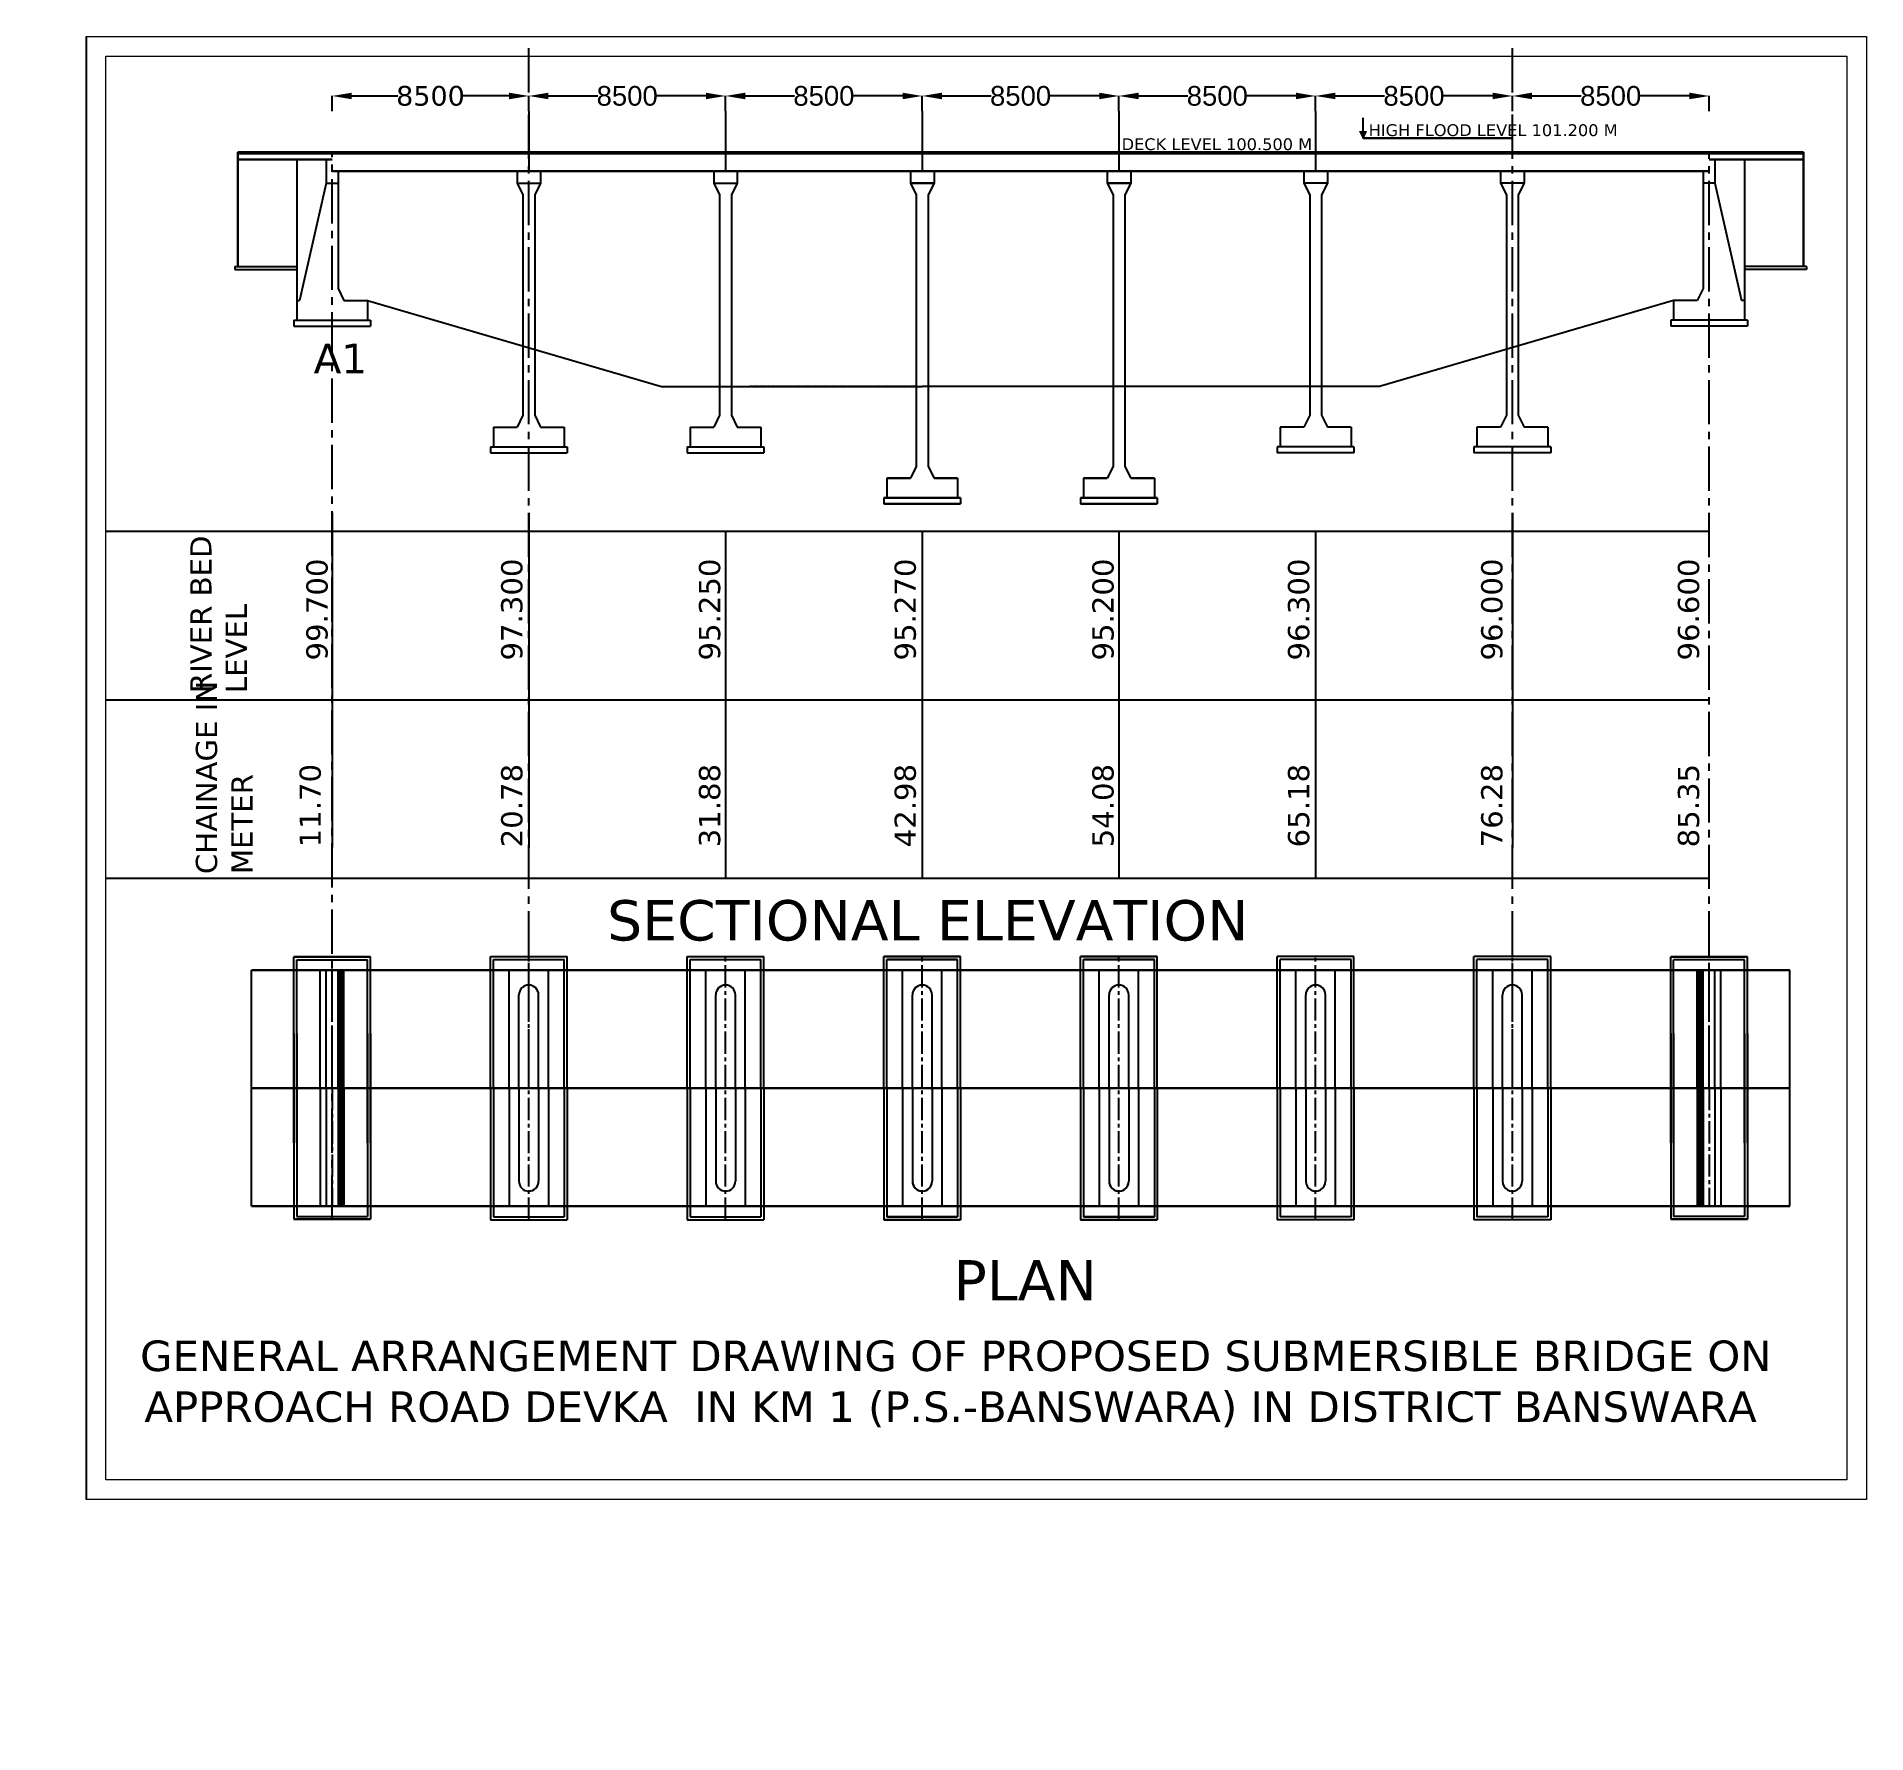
# Model space of a CAD drawing. Header units: metres. Extents: x 3053 to 96077, y 1019 to 87287.
import ezdxf

# ---------------------------------------------------------------- set-up
doc = ezdxf.new("R2010")
doc.units = ezdxf.units.M
doc.header["$MEASUREMENT"] = 0
doc.header["$PDMODE"] = 34
doc.linetypes.add('ACAD_ISO02W100', pattern=[15, 12, -3])
doc.linetypes.add('CENTER2', pattern=[1.125, 0.75, -0.125, 0.125, -0.125])
for name, color, linetype in [('centreline', 6, 'CENTER2'), ('grill', 32, 'Continuous'), ('PILLER', 10, 'Continuous'), ('PLAN', 10, 'Continuous')]:
    doc.layers.add(name, color=color, linetype=linetype)
for name, color, linetype, lineweight in [('EXISTING B WALL', 5, 'Continuous', 30), ('S PROJ', 172, 'Continuous', 0), ('S TEXT', 7, 'Continuous', 20)]:
    doc.layers.add(name, color=color, linetype=linetype, lineweight=lineweight)
doc.styles.add('arial', font='arial.ttf')
doc.styles.get("Standard").update_dxf_attribs({"font": 'verdana.ttf'})
doc.dimstyles.new('ISO-25', dxfattribs={"dimtxt": 1000, "dimasz": 1000, "dimexe": 1.25, "dimexo": 0.625, "dimtad": 0, "dimtxsty": 'Standard', "dimcen": 75, "dimadec": 0, "dimazin": 0, "dimtfac": 1, "dimtmove": 0, "dimatfit": 2, "dimfxl": 0, "dimarcsym": 0})
doc.dimstyles.get("Standard").update_dxf_attribs({"dimtxt": 750, "dimasz": 0.2, "dimexe": 0.4, "dimexo": 0.4, "dimgap": 100, "dimtad": 0, "dimdec": 0, "dimzin": 0, "dimdsep": 46, "dimtxsty": 'arial', "dimblk": 'ARCHTICK', "dimcen": 0.05, "dimclrd": 6, "dimclre": 3, "dimaunit": 1, "dimadec": 1, "dimazin": 0, "dimtfac": 1, "dimtdec": 0, "dimtofl": 0, "dimtmove": 0, "dimatfit": 3, "dimfxl": 0, "dimtolj": 1, "dimtzin": 0, "dimarcsym": 0})

# ---------------------------------------------------------------- blocks, each defined once
blk = doc.blocks.new('*D9')
at = {"color": 0, "lineweight": -2}
for p, q in [((48077, 83494), (48077, 84270)), ((49077, 84268), (51584, 84268)), ((57077, 84268), (54569, 84268)), ((58077, 83494), (58077, 84270))]:
    blk.add_line(p, q, dxfattribs=at)
at = {"color": 0}
for points in [[(49077, 84435), (49077, 84102), (48077, 84268)], [(57077, 84435), (57077, 84102), (58077, 84268)]]:
    blk.add_solid(points, dxfattribs=at)
at = {"layer": 'Defpoints', "color": 0}
for p in [(48077, 84268), (48077, 83493), (58077, 83493)]:
    blk.add_point(p, dxfattribs=at)
at = {"color": 0, "insert": (53077, 84268), "char_height": 1000, "attachment_point": 5}
blk.add_mtext('{\\fArial|b0|i0|c0|p34;8500}', dxfattribs=at)
blk = doc.blocks.new('*D10')
at = {"color": 0, "lineweight": -2}
for p, q in [((38077, 83494), (38077, 84270)), ((39077, 84268), (41584, 84268)), ((47077, 84268), (44569, 84268)), ((48077, 83494), (48077, 84270))]:
    blk.add_line(p, q, dxfattribs=at)
at = {"color": 0}
for points in [[(39077, 84435), (39077, 84102), (38077, 84268)], [(47077, 84435), (47077, 84102), (48077, 84268)]]:
    blk.add_solid(points, dxfattribs=at)
at = {"layer": 'Defpoints', "color": 0}
for p in [(48077, 84268), (38077, 83493), (48077, 83493)]:
    blk.add_point(p, dxfattribs=at)
at = {"color": 0, "insert": (43077, 84268), "char_height": 1000, "attachment_point": 5}
blk.add_mtext('{\\fArial|b0|i0|c0|p34;8500}', dxfattribs=at)
blk = doc.blocks.new('*D11')
at = {"color": 0, "lineweight": -2}
for p, q in [((28077, 83494), (28077, 84270)), ((29077, 84268), (31584, 84268)), ((37077, 84268), (34569, 84268)), ((38077, 83494), (38077, 84270))]:
    blk.add_line(p, q, dxfattribs=at)
at = {"color": 0}
for points in [[(29077, 84435), (29077, 84102), (28077, 84268)], [(37077, 84435), (37077, 84102), (38077, 84268)]]:
    blk.add_solid(points, dxfattribs=at)
at = {"layer": 'Defpoints', "color": 0}
for p in [(38077, 84268), (28077, 83493), (38077, 83493)]:
    blk.add_point(p, dxfattribs=at)
at = {"color": 0, "insert": (33077, 84268), "char_height": 1000, "attachment_point": 5}
blk.add_mtext('{\\fArial|b0|i0|c0|p34;8500}', dxfattribs=at)
blk = doc.blocks.new('*D12')
at = {"color": 0, "lineweight": -2}
for p, q in [((18077, 83494), (18077, 84270)), ((19077, 84268), (21414, 84268)), ((27077, 84268), (24740, 84268)), ((28077, 83494), (28077, 84270))]:
    blk.add_line(p, q, dxfattribs=at)
at = {"color": 0}
for points in [[(19077, 84435), (19077, 84102), (18077, 84268)], [(27077, 84435), (27077, 84102), (28077, 84268)]]:
    blk.add_solid(points, dxfattribs=at)
at = {"layer": 'Defpoints', "color": 0}
for p in [(28077, 84268), (18077, 83493), (28077, 83493)]:
    blk.add_point(p, dxfattribs=at)
at = {"color": 0, "insert": (23077, 84268), "char_height": 1000, "attachment_point": 5}
blk.add_mtext('8500', dxfattribs=at)
blk = doc.blocks.new('*D13')
at = {"color": 0, "lineweight": -2}
for p, q in [((58077, 83494), (58077, 84270)), ((59077, 84268), (61584, 84268)), ((67077, 84268), (64569, 84268)), ((68077, 83494), (68077, 84270))]:
    blk.add_line(p, q, dxfattribs=at)
at = {"color": 0}
for points in [[(59077, 84435), (59077, 84102), (58077, 84268)], [(67077, 84435), (67077, 84102), (68077, 84268)]]:
    blk.add_solid(points, dxfattribs=at)
at = {"layer": 'Defpoints', "color": 0}
for p in [(58077, 84268), (58077, 83493), (68077, 83493)]:
    blk.add_point(p, dxfattribs=at)
at = {"color": 0, "insert": (63077, 84268), "char_height": 1000, "attachment_point": 5}
blk.add_mtext('{\\fArial|b0|i0|c0|p34;8500}', dxfattribs=at)
blk = doc.blocks.new('*D14')
at = {"color": 0, "lineweight": -2}
for p, q in [((68077, 83494), (68077, 84270)), ((69077, 84268), (71584, 84268)), ((77077, 84268), (74569, 84268)), ((78077, 83494), (78077, 84270))]:
    blk.add_line(p, q, dxfattribs=at)
at = {"color": 0}
for points in [[(69077, 84435), (69077, 84102), (68077, 84268)], [(77077, 84435), (77077, 84102), (78077, 84268)]]:
    blk.add_solid(points, dxfattribs=at)
at = {"layer": 'Defpoints', "color": 0}
for p in [(68077, 84268), (68077, 83493), (78077, 83493)]:
    blk.add_point(p, dxfattribs=at)
at = {"color": 0, "insert": (73077, 84268), "char_height": 1000, "attachment_point": 5}
blk.add_mtext('{\\fArial|b0|i0|c0|p34;8500}', dxfattribs=at)
blk = doc.blocks.new('*D15')
at = {"color": 0, "lineweight": -2}
for p, q in [((78077, 83494), (78077, 84270)), ((79077, 84268), (81584, 84268)), ((87077, 84268), (84569, 84268)), ((88077, 83494), (88077, 84270))]:
    blk.add_line(p, q, dxfattribs=at)
at = {"color": 0}
for points in [[(79077, 84435), (79077, 84102), (78077, 84268)], [(87077, 84435), (87077, 84102), (88077, 84268)]]:
    blk.add_solid(points, dxfattribs=at)
at = {"layer": 'Defpoints', "color": 0}
for p in [(78077, 84268), (78077, 83493), (88077, 83493)]:
    blk.add_point(p, dxfattribs=at)
at = {"color": 0, "insert": (83077, 84268), "char_height": 1000, "attachment_point": 5}
blk.add_mtext('{\\fArial|b0|i0|c0|p34;8500}', dxfattribs=at)
blk = doc.blocks.new('_ArchTick')
at = {"color": 0, "linetype": 'ByBlock', "const_width": 0.15}
blk.add_lwpolyline([(-0.5, -0.5), (0.5, 0.5)], dxfattribs=at)

msp = doc.modelspace()

# ---------------------------------------------------------------- hatches: boundary and pattern name
at = {"layer": 'S TEXT'}
h = msp.add_hatch(dxfattribs=at)
h.set_pattern_fill('ANSI31', style=0)
h.paths.add_polyline_path([(70645.412, 82457.223), (70489.067, 82457.223), (70489.067, 82118.303)])
h.paths.add_polyline_path([(70489.067, 82457.223), (70323.991, 82457.223), (70489.067, 82118.303)])

# ---------------------------------------------------------------- linework, layer by layer
at = {"color": 7}
for p, q in [((5576.714, 87286.922), (5576.714, 12902.998)), ((28076.714, 83493.303), (28076.714, 80443.303)), ((38076.714, 83493.303), (38076.714, 80443.303)), ((48076.714, 83493.303), (48076.714, 80443.303)), ((48076.714, 83493.303), (48076.714, 80443.303)), ((58076.714, 83493.303), (58076.714, 80443.303)), ((58076.714, 83493.303), (58076.714, 80443.303)), ((68076.714, 83493.303), (68076.714, 80443.303)), ((68076.714, 83493.303), (68076.714, 80443.303)), ((16276.714, 81043.303), (16276.714, 72871.625)), ((89876.714, 81043.303), (89876.714, 72871.625)), ((13126.714, 75593.303), (13126.714, 75443.303)), ((13126.714, 75593.303), (16276.714, 75593.303)), ((13126.714, 75443.303), (16276.714, 75443.303)), ((93026.714, 75593.303), (89876.714, 75593.303)), ((93026.714, 75443.303), (89876.714, 75443.303)), ((93026.714, 75593.303), (93026.714, 75443.303)), ((16276.714, 73871.625), (16426.714, 73871.625)), ((19876.714, 73871.625), (34827.222, 69493.303)), ((89876.714, 73871.625), (89726.714, 73871.625)), ((16126.714, 72871.625), (16126.714, 72571.625)), ((16126.714, 72871.625), (20026.714, 72871.625)), ((16126.714, 72571.625), (20026.714, 72571.625)), ((20026.714, 72871.625), (20026.714, 72571.625)), ((86126.714, 72871.625), (86126.714, 72571.625)), ((90026.714, 72871.625), (86126.714, 72871.625)), ((90026.714, 72571.625), (86126.714, 72571.625)), ((90026.714, 72871.625), (90026.714, 72571.625)), ((34827.222, 69493.303), (48076.714, 69493.303)), ((34827.222, 69493.303), (48076.714, 69493.303)), ((61326.206, 69493.303), (48076.714, 69493.303)), ((61326.206, 69493.303), (48076.714, 69493.303)), ((71326.206, 69493.303), (58076.714, 69493.303)), ((26126.714, 66433.303), (30026.714, 66433.303)), ((26126.714, 66433.303), (26126.714, 66133.303)), ((26126.714, 66133.303), (30026.714, 66133.303)), ((30026.714, 66433.303), (30026.714, 66133.303)), ((36126.714, 66433.303), (36126.714, 66133.303)), ((36126.714, 66433.303), (40026.714, 66433.303)), ((36126.714, 66133.303), (40026.714, 66133.303)), ((40026.714, 66433.303), (40026.714, 66133.303)), ((66126.714, 66433.303), (66126.714, 66133.303)), ((70026.714, 66433.303), (66126.714, 66433.303)), ((70026.714, 66133.303), (66126.714, 66133.303)), ((70026.714, 66433.303), (70026.714, 66133.303)), ((80026.714, 66433.303), (76126.714, 66433.303)), ((76126.714, 66433.303), (76126.714, 66133.303)), ((80026.714, 66133.303), (76126.714, 66133.303)), ((80026.714, 66433.303), (80026.714, 66133.303)), ((46126.714, 63833.303), (46126.714, 63533.303)), ((50026.714, 63833.303), (46126.714, 63833.303)), ((46126.714, 63833.303), (50026.714, 63833.303)), ((46126.714, 63833.303), (46126.714, 63533.303)), ((50026.714, 63533.303), (46126.714, 63533.303)), ((46126.714, 63533.303), (50026.714, 63533.303)), ((50026.714, 63833.303), (50026.714, 63533.303)), ((50026.714, 63833.303), (50026.714, 63533.303)), ((56126.714, 63833.303), (56126.714, 63533.303)), ((60026.714, 63833.303), (56126.714, 63833.303)), ((56126.714, 63833.303), (60026.714, 63833.303)), ((56126.714, 63833.303), (56126.714, 63533.303)), ((56126.714, 63833.303), (56126.714, 63533.303)), ((56126.714, 63833.303), (60026.714, 63833.303)), ((60026.714, 63833.303), (56126.714, 63833.303)), ((56126.714, 63833.303), (56126.714, 63533.303)), ((60026.714, 63533.303), (56126.714, 63533.303)), ((56126.714, 63533.303), (60026.714, 63533.303)), ((56126.714, 63533.303), (60026.714, 63533.303)), ((60026.714, 63533.303), (56126.714, 63533.303)), ((60026.714, 63833.303), (60026.714, 63533.303)), ((60026.714, 63833.303), (60026.714, 63533.303)), ((60026.714, 63833.303), (60026.714, 63533.303)), ((60026.714, 63833.303), (60026.714, 63533.303)), ((18076.714, 63067.077), (18076.714, 46067.077)), ((18076.714, 63067.077), (18076.714, 46067.077)), ((28076.714, 63067.077), (28076.714, 46067.077)), ((78076.714, 63067.077), (78076.714, 46067.077)), ((6576.714, 62134.077), (88076.714, 62134.077)), ((38076.714, 62134.077), (38076.714, 44500.077)), ((48076.714, 62134.077), (48076.714, 44500.077)), ((58076.714, 62134.077), (58076.714, 44500.077)), ((68076.714, 62134.077), (68076.714, 44500.077)), ((58076.714, 61134.077), (58076.714, 46067.077)), ((68076.714, 61134.077), (68076.714, 46067.077)), ((6576.714, 53567.077), (88076.714, 53567.077)), ((6576.714, 44500.077), (88076.714, 44500.077)), ((16126.714, 40494.229), (20026.714, 40494.229)), ((16126.714, 31044.229), (16126.714, 40494.229)), ((20026.714, 40494.229), (16126.714, 40494.229)), ((16126.714, 40494.229), (20026.714, 40494.229)), ((16126.714, 31044.229), (16126.714, 40494.229)), ((20026.714, 40494.229), (16276.714, 40494.229)), ((16276.714, 40344.229), (19876.714, 40344.229)), ((16276.714, 40344.229), (19876.714, 40344.229)), ((16276.714, 31044.229), (16276.714, 40344.229)), ((19876.714, 31044.229), (19876.714, 40344.229)), ((20026.714, 31044.229), (20026.714, 40494.229)), ((20026.714, 31044.229), (20026.714, 40494.229)), ((26126.714, 33825.718), (26126.714, 40513.882)), ((26126.714, 40513.882), (30026.714, 40513.882)), ((26126.714, 33825.718), (26126.714, 40513.882)), ((26276.714, 40363.882), (29876.714, 40363.882)), ((26276.714, 33825.718), (26276.714, 40363.882)), ((29876.714, 33825.718), (29876.714, 40363.882)), ((29876.714, 33825.718), (29876.714, 40363.882)), ((30026.714, 33825.718), (30026.714, 40513.882)), ((30026.714, 33825.718), (30026.714, 40513.882)), ((36126.714, 33825.718), (36126.714, 40513.882)), ((36126.714, 40513.882), (40026.714, 40513.882)), ((36126.714, 33825.718), (36126.714, 40513.882)), ((36276.714, 40363.882), (39876.714, 40363.882)), ((36276.714, 33825.718), (36276.714, 40363.882)), ((39876.714, 33825.718), (39876.714, 40363.882)), ((39876.714, 33825.718), (39876.714, 40363.882)), ((40026.714, 33825.718), (40026.714, 40513.882)), ((40026.714, 33825.718), (40026.714, 40513.882)), ((46126.714, 33825.718), (46126.714, 40513.882)), ((46126.714, 40513.882), (50026.714, 40513.882)), ((46126.714, 33825.718), (46126.714, 40513.882)), ((46126.714, 33825.718), (46126.714, 40513.882)), ((50026.714, 40513.882), (46126.714, 40513.882)), ((46126.714, 33825.718), (46126.714, 40513.882)), ((46276.714, 40363.882), (49876.714, 40363.882)), ((46276.714, 33825.718), (46276.714, 40363.882)), ((46276.714, 33825.718), (46276.714, 40363.882)), ((49876.714, 40363.882), (46276.714, 40363.882)), ((46276.714, 33825.718), (46276.714, 40363.882)), ((49876.714, 33825.718), (49876.714, 40363.882)), ((49876.714, 33825.718), (49876.714, 40363.882)), ((49876.714, 33825.718), (49876.714, 40363.882)), ((50026.714, 33825.718), (50026.714, 40513.882)), ((50026.714, 33825.718), (50026.714, 40513.882)), ((50026.714, 33825.718), (50026.714, 40513.882)), ((50026.714, 33825.718), (50026.714, 40513.882)), ((56126.714, 33825.718), (56126.714, 40513.882)), ((56126.714, 40513.882), (60026.714, 40513.882)), ((56126.714, 33825.718), (56126.714, 40513.882)), ((56126.714, 33825.718), (56126.714, 40513.882)), ((60026.714, 40513.882), (56126.714, 40513.882)), ((56126.714, 33825.718), (56126.714, 40513.882)), ((56126.714, 33825.718), (56126.714, 40513.882)), ((60026.714, 40513.882), (56126.714, 40513.882)), ((56126.714, 33825.718), (56126.714, 40513.882)), ((56126.714, 33825.718), (56126.714, 40513.882)), ((56126.714, 40513.882), (60026.714, 40513.882)), ((56126.714, 33825.718), (56126.714, 40513.882)), ((56276.714, 40363.882), (59876.714, 40363.882)), ((56276.714, 33825.718), (56276.714, 40363.882)), ((56276.714, 33825.718), (56276.714, 40363.882)), ((59876.714, 40363.882), (56276.714, 40363.882)), ((56276.714, 33825.718), (56276.714, 40363.882)), ((56276.714, 33825.718), (56276.714, 40363.882)), ((59876.714, 40363.882), (56276.714, 40363.882)), ((56276.714, 33825.718), (56276.714, 40363.882)), ((56276.714, 40363.882), (59876.714, 40363.882)), ((56276.714, 33825.718), (56276.714, 40363.882)), ((59876.714, 33825.718), (59876.714, 40363.882)), ((59876.714, 33825.718), (59876.714, 40363.882)), ((59876.714, 33825.718), (59876.714, 40363.882)), ((59876.714, 33825.718), (59876.714, 40363.882)), ((59876.714, 33825.718), (59876.714, 40363.882)), ((59876.714, 33825.718), (59876.714, 40363.882)), ((60026.714, 33825.718), (60026.714, 40513.882)), ((60026.714, 33825.718), (60026.714, 40513.882)), ((60026.714, 33825.718), (60026.714, 40513.882)), ((60026.714, 33825.718), (60026.714, 40513.882)), ((60026.714, 33825.718), (60026.714, 40513.882)), ((60026.714, 33825.718), (60026.714, 40513.882)), ((60026.714, 33825.718), (60026.714, 40513.882)), ((60026.714, 33825.718), (60026.714, 40513.882)), ((66126.714, 33825.718), (66126.714, 40513.882)), ((70026.714, 40513.882), (66126.714, 40513.882)), ((66126.714, 33825.718), (66126.714, 40513.882)), ((66126.714, 33825.718), (66126.714, 40513.882)), ((70026.714, 40513.882), (66126.714, 40513.882)), ((66126.714, 33825.718), (66126.714, 40513.882)), ((66276.714, 33825.718), (66276.714, 40363.882)), ((69876.714, 40363.882), (66276.714, 40363.882)), ((66276.714, 33825.718), (66276.714, 40363.882)), ((66276.714, 33825.718), (66276.714, 40363.882)), ((69876.714, 40363.882), (66276.714, 40363.882)), ((66276.714, 33825.718), (66276.714, 40363.882)), ((69876.714, 33825.718), (69876.714, 40363.882)), ((69876.714, 33825.718), (69876.714, 40363.882)), ((70026.714, 33825.718), (70026.714, 40513.882)), ((70026.714, 33825.718), (70026.714, 40513.882)), ((70026.714, 33825.718), (70026.714, 40513.882)), ((70026.714, 33825.718), (70026.714, 40513.882)), ((76126.714, 33825.718), (76126.714, 40513.882)), ((80026.714, 40513.882), (76126.714, 40513.882)), ((76126.714, 33825.718), (76126.714, 40513.882)), ((76276.714, 33825.718), (76276.714, 40363.882)), ((79876.714, 40363.882), (76276.714, 40363.882)), ((76276.714, 33825.718), (76276.714, 40363.882)), ((79876.714, 33825.718), (79876.714, 40363.882)), ((80026.714, 33825.718), (80026.714, 40513.882)), ((80026.714, 33825.718), (80026.714, 40513.882)), ((86126.714, 40494.229), (89876.714, 40494.229)), ((90026.714, 40494.229), (86126.714, 40494.229)), ((86126.714, 31044.229), (86126.714, 40494.229)), ((86126.714, 40494.229), (90026.714, 40494.229)), ((90026.714, 40494.229), (86126.714, 40494.229)), ((86126.714, 31044.229), (86126.714, 40494.229)), ((89876.714, 40344.229), (86276.714, 40344.229)), ((89876.714, 40344.229), (86276.714, 40344.229)), ((86276.714, 31044.229), (86276.714, 40344.229)), ((89876.714, 31044.229), (89876.714, 40344.229)), ((90026.714, 31044.229), (90026.714, 40494.229)), ((90026.714, 31044.229), (90026.714, 40494.229)), ((27076.714, 39825.726), (29076.714, 39825.726)), ((27076.714, 33825.718), (27076.714, 39825.726)), ((27076.714, 33825.718), (27076.714, 39146.786)), ((29076.714, 33825.718), (29076.714, 39825.726)), ((37076.714, 39825.726), (39076.714, 39825.726)), ((37076.714, 33825.718), (37076.714, 39825.726)), ((37076.714, 33825.718), (37076.714, 39146.786)), ((39076.714, 33825.718), (39076.714, 39825.726)), ((47076.714, 39825.726), (49076.714, 39825.726)), ((47076.714, 33825.718), (47076.714, 39825.726)), ((49076.714, 39825.726), (47076.714, 39825.726)), ((47076.714, 33825.718), (47076.714, 39825.726)), ((47076.714, 33825.718), (47076.714, 39146.786)), ((49076.714, 33825.718), (49076.714, 39825.726)), ((49076.714, 33825.718), (49076.714, 39825.726)), ((49076.714, 33825.718), (49076.714, 39146.786)), ((57076.714, 39825.726), (59076.714, 39825.726)), ((57076.714, 33825.718), (57076.714, 39825.726)), ((59076.714, 39825.726), (57076.714, 39825.726)), ((57076.714, 33825.718), (57076.714, 39825.726)), ((59076.714, 39825.726), (57076.714, 39825.726)), ((57076.714, 33825.718), (57076.714, 39825.726)), ((57076.714, 39825.726), (59076.714, 39825.726)), ((57076.714, 33825.718), (57076.714, 39825.726)), ((57076.714, 33825.718), (57076.714, 39146.786)), ((57076.714, 33825.718), (57076.714, 39146.786)), ((59076.714, 33825.718), (59076.714, 39825.726)), ((59076.714, 33825.718), (59076.714, 39825.726)), ((59076.714, 33825.718), (59076.714, 39825.726)), ((59076.714, 33825.718), (59076.714, 39825.726)), ((59076.714, 33825.718), (59076.714, 39146.786)), ((59076.714, 33825.718), (59076.714, 39146.786)), ((69076.714, 39825.726), (67076.714, 39825.726)), ((67076.714, 33825.718), (67076.714, 39825.726)), ((69076.714, 39825.726), (67076.714, 39825.726)), ((67076.714, 33825.718), (67076.714, 39825.726)), ((69076.714, 33825.718), (69076.714, 39825.726)), ((69076.714, 33825.718), (69076.714, 39825.726)), ((69076.714, 33825.718), (69076.714, 39146.786)), ((69076.714, 33825.718), (69076.714, 39146.786)), ((79076.714, 39825.726), (77076.714, 39825.726)), ((77076.714, 33825.718), (77076.714, 39825.726)), ((79076.714, 33825.718), (79076.714, 39825.726)), ((79076.714, 33825.718), (79076.714, 39146.786)), ((27576.714, 33825.718), (27576.714, 38563.882)), ((37576.714, 33825.718), (37576.714, 38563.882)), ((47576.714, 33825.718), (47576.714, 38563.882)), ((48576.714, 33825.718), (48576.714, 38563.882)), ((57576.714, 33825.718), (57576.714, 38563.882)), ((57576.714, 33825.718), (57576.714, 38563.882)), ((58576.714, 33825.718), (58576.714, 38563.882)), ((58576.714, 33825.718), (58576.714, 38563.882)), ((68576.714, 33825.718), (68576.714, 38563.882)), ((68576.714, 33825.718), (68576.714, 38563.882)), ((78576.714, 33825.718), (78576.714, 38563.882)), ((16126.714, 36607.208), (16126.714, 27157.208)), ((16276.714, 36607.208), (16276.714, 27307.208)), ((19876.714, 36607.208), (19876.714, 27307.208)), ((20026.714, 36607.208), (20026.714, 27157.208)), ((86126.714, 36607.208), (86126.714, 27157.208)), ((86276.714, 36607.208), (86276.714, 27307.208)), ((89876.714, 36607.208), (89876.714, 27307.208)), ((90026.714, 36607.208), (90026.714, 27157.208)), ((26126.714, 33825.718), (26126.714, 27137.555)), ((26126.714, 33825.718), (26126.714, 27137.555)), ((26276.714, 33825.718), (26276.714, 27287.555)), ((27076.714, 33825.718), (27076.714, 28504.651)), ((27076.714, 33825.718), (27076.714, 27825.711)), ((27576.714, 33825.718), (27576.714, 29087.555)), ((29076.714, 33825.718), (29076.714, 27825.711)), ((29876.714, 33825.718), (29876.714, 27287.555)), ((29876.714, 33825.718), (29876.714, 27287.555)), ((30026.714, 33825.718), (30026.714, 27137.555)), ((30026.714, 33825.718), (30026.714, 27137.555)), ((36126.714, 33825.718), (36126.714, 27137.555)), ((36126.714, 33825.718), (36126.714, 27137.555)), ((36276.714, 33825.718), (36276.714, 27287.555)), ((37076.714, 33825.718), (37076.714, 28504.651)), ((37076.714, 33825.718), (37076.714, 27825.711)), ((37576.714, 33825.718), (37576.714, 29087.555)), ((39076.714, 33825.718), (39076.714, 27825.711)), ((39876.714, 33825.718), (39876.714, 27287.555)), ((39876.714, 33825.718), (39876.714, 27287.555)), ((40026.714, 33825.718), (40026.714, 27137.555)), ((40026.714, 33825.718), (40026.714, 27137.555)), ((46126.714, 33825.718), (46126.714, 27137.555)), ((46126.714, 33825.718), (46126.714, 27137.555)), ((46126.714, 33825.718), (46126.714, 27137.555)), ((46126.714, 33825.718), (46126.714, 27137.555)), ((46276.714, 33825.718), (46276.714, 27287.555)), ((46276.714, 33825.718), (46276.714, 27287.555)), ((46276.714, 33825.718), (46276.714, 27287.555)), ((47076.714, 33825.718), (47076.714, 28504.651)), ((47076.714, 33825.718), (47076.714, 27825.711)), ((47076.714, 33825.718), (47076.714, 27825.711)), ((47576.714, 33825.718), (47576.714, 29087.555)), ((48576.714, 33825.718), (48576.714, 29087.555)), ((49076.714, 33825.718), (49076.714, 27825.711)), ((49076.714, 33825.718), (49076.714, 28504.651)), ((49076.714, 33825.718), (49076.714, 27825.711)), ((49876.714, 33825.718), (49876.714, 27287.555)), ((49876.714, 33825.718), (49876.714, 27287.555)), ((49876.714, 33825.718), (49876.714, 27287.555)), ((50026.714, 33825.718), (50026.714, 27137.555)), ((50026.714, 33825.718), (50026.714, 27137.555)), ((50026.714, 33825.718), (50026.714, 27137.555)), ((50026.714, 33825.718), (50026.714, 27137.555)), ((56126.714, 33825.718), (56126.714, 27137.555)), ((56126.714, 33825.718), (56126.714, 27137.555)), ((56126.714, 33825.718), (56126.714, 27137.555)), ((56126.714, 33825.718), (56126.714, 27137.555)), ((56126.714, 33825.718), (56126.714, 27137.555)), ((56126.714, 33825.718), (56126.714, 27137.555)), ((56126.714, 33825.718), (56126.714, 27137.555)), ((56126.714, 33825.718), (56126.714, 27137.555)), ((56276.714, 33825.718), (56276.714, 27287.555)), ((56276.714, 33825.718), (56276.714, 27287.555)), ((56276.714, 33825.718), (56276.714, 27287.555)), ((56276.714, 33825.718), (56276.714, 27287.555)), ((56276.714, 33825.718), (56276.714, 27287.555)), ((56276.714, 33825.718), (56276.714, 27287.555)), ((57076.714, 33825.718), (57076.714, 28504.651)), ((57076.714, 33825.718), (57076.714, 27825.711)), ((57076.714, 33825.718), (57076.714, 27825.711)), ((57076.714, 33825.718), (57076.714, 27825.711)), ((57076.714, 33825.718), (57076.714, 28504.651)), ((57076.714, 33825.718), (57076.714, 27825.711)), ((57576.714, 33825.718), (57576.714, 29087.555)), ((57576.714, 33825.718), (57576.714, 29087.555)), ((58576.714, 33825.718), (58576.714, 29087.555)), ((58576.714, 33825.718), (58576.714, 29087.555)), ((59076.714, 33825.718), (59076.714, 27825.711)), ((59076.714, 33825.718), (59076.714, 28504.651)), ((59076.714, 33825.718), (59076.714, 27825.711)), ((59076.714, 33825.718), (59076.714, 28504.651)), ((59076.714, 33825.718), (59076.714, 27825.711)), ((59076.714, 33825.718), (59076.714, 27825.711)), ((59876.714, 33825.718), (59876.714, 27287.555)), ((59876.714, 33825.718), (59876.714, 27287.555)), ((59876.714, 33825.718), (59876.714, 27287.555)), ((59876.714, 33825.718), (59876.714, 27287.555)), ((59876.714, 33825.718), (59876.714, 27287.555)), ((59876.714, 33825.718), (59876.714, 27287.555)), ((60026.714, 33825.718), (60026.714, 27137.555)), ((60026.714, 33825.718), (60026.714, 27137.555)), ((60026.714, 33825.718), (60026.714, 27137.555)), ((60026.714, 33825.718), (60026.714, 27137.555)), ((60026.714, 33825.718), (60026.714, 27137.555)), ((60026.714, 33825.718), (60026.714, 27137.555)), ((60026.714, 33825.718), (60026.714, 27137.555)), ((60026.714, 33825.718), (60026.714, 27137.555)), ((66126.714, 33825.718), (66126.714, 27137.555)), ((66126.714, 33825.718), (66126.714, 27137.554)), ((66126.714, 33825.718), (66126.714, 27137.555)), ((66126.714, 33825.718), (66126.714, 27137.555)), ((66276.714, 33825.718), (66276.714, 27287.555)), ((66276.714, 33825.718), (66276.714, 27287.555)), ((66276.714, 33825.718), (66276.714, 27287.555)), ((66276.714, 33825.718), (66276.714, 27287.555)), ((67076.714, 33825.718), (67076.714, 27825.711)), ((67076.714, 33825.718), (67076.714, 27825.711)), ((68576.714, 33825.718), (68576.714, 29087.555)), ((68576.714, 33825.718), (68576.714, 29087.555)), ((69076.714, 33825.718), (69076.714, 28504.651)), ((69076.714, 33825.718), (69076.714, 27825.711)), ((69076.714, 33825.718), (69076.714, 28504.651)), ((69076.714, 33825.718), (69076.714, 27825.711)), ((69876.714, 33825.718), (69876.714, 27287.554)), ((69876.714, 33825.718), (69876.714, 27287.555)), ((70026.714, 33825.718), (70026.714, 27137.554)), ((70026.714, 33825.718), (70026.714, 27137.554)), ((70026.714, 33825.718), (70026.714, 27137.555)), ((70026.714, 33825.718), (70026.714, 27137.555)), ((76126.714, 33825.718), (76126.714, 27137.554)), ((76126.714, 33825.718), (76126.714, 27137.554)), ((76276.714, 33825.718), (76276.714, 27287.555)), ((76276.714, 33825.718), (76276.714, 27287.554)), ((77076.714, 33825.718), (77076.714, 27825.711)), ((78576.714, 33825.718), (78576.714, 29087.555)), ((79076.714, 33825.718), (79076.714, 28504.651)), ((79076.714, 33825.718), (79076.714, 27825.711)), ((79876.714, 33825.718), (79876.714, 27287.554)), ((80026.714, 33825.718), (80026.714, 27137.554)), ((80026.714, 33825.718), (80026.714, 27137.554)), ((16126.714, 27157.208), (20026.714, 27157.208)), ((20026.714, 27157.208), (16126.714, 27157.208)), ((16126.714, 27157.208), (20026.714, 27157.208)), ((16276.714, 27307.208), (19876.714, 27307.208)), ((16276.714, 27307.208), (19876.714, 27307.208)), ((20026.714, 27157.208), (16276.714, 27157.208)), ((26126.714, 27137.555), (30026.714, 27137.555)), ((26276.714, 27287.555), (29876.714, 27287.555)), ((27076.714, 27825.711), (29076.714, 27825.711)), ((36126.714, 27137.555), (40026.714, 27137.555)), ((36276.714, 27287.555), (39876.714, 27287.555)), ((37076.714, 27825.711), (39076.714, 27825.711)), ((46126.714, 27137.555), (50026.714, 27137.555)), ((50026.714, 27137.555), (46126.714, 27137.555)), ((46276.714, 27287.555), (49876.714, 27287.555)), ((49876.714, 27287.555), (46276.714, 27287.555)), ((47076.714, 27825.711), (49076.714, 27825.711)), ((49076.714, 27825.711), (47076.714, 27825.711)), ((56126.714, 27137.555), (60026.714, 27137.555)), ((60026.714, 27137.555), (56126.714, 27137.555)), ((60026.714, 27137.555), (56126.714, 27137.555)), ((56126.714, 27137.555), (60026.714, 27137.555)), ((56276.714, 27287.555), (59876.714, 27287.555)), ((59876.714, 27287.555), (56276.714, 27287.555)), ((59876.714, 27287.555), (56276.714, 27287.555)), ((56276.714, 27287.555), (59876.714, 27287.555)), ((57076.714, 27825.711), (59076.714, 27825.711)), ((59076.714, 27825.711), (57076.714, 27825.711)), ((59076.714, 27825.711), (57076.714, 27825.711)), ((57076.714, 27825.711), (59076.714, 27825.711)), ((70026.714, 27137.554), (66126.714, 27137.554)), ((70026.714, 27137.555), (66126.714, 27137.555)), ((69876.714, 27287.554), (66276.714, 27287.555)), ((69876.714, 27287.555), (66276.714, 27287.555)), ((69076.714, 27825.711), (67076.714, 27825.711)), ((69076.714, 27825.711), (67076.714, 27825.711)), ((80026.714, 27137.554), (76126.714, 27137.554)), ((79876.714, 27287.554), (76276.714, 27287.554)), ((79076.714, 27825.711), (77076.714, 27825.711)), ((86126.714, 27157.208), (89876.714, 27157.208)), ((90026.714, 27157.208), (86126.714, 27157.208)), ((86126.714, 27157.208), (90026.714, 27157.208)), ((90026.714, 27157.208), (86126.714, 27157.208)), ((89876.714, 27307.208), (86276.714, 27307.208)), ((89876.714, 27307.208), (86276.714, 27307.208))]:
    msp.add_line(p, q, dxfattribs=at)
at = {"color": 7, "linetype": 'ACAD_ISO02W100'}
msp.add_line((47776.714, 69493.303), (39306.852, 69493.303), dxfattribs=at)
at = {"color": 7}
for centre, start, end in [((28076.714, 38563.882), 360, 180), ((38076.714, 38563.882), 360, 180), ((48076.714, 38563.882), 360, 180), ((48076.714, 38563.882), 359.99999971, 179.99999971), ((58076.714, 38563.882), 360, 180), ((58076.714, 38563.882), 359.99999971, 179.99999971), ((58076.714, 38563.882), 359.99999971, 179.99999971), ((58076.714, 38563.882), 360, 180), ((68076.714, 38563.882), 359.99999971, 179.99999971), ((68076.714, 38563.882), 359.99999971, 179.99999971), ((78076.714, 38563.882), 359.99999971, 179.99999971), ((28076.714, 29087.555), 180, 0), ((38076.714, 29087.555), 180, 0), ((48076.714, 29087.555), 180, 0), ((48076.714, 29087.555), 179.99999971, 359.99999971), ((58076.714, 29087.555), 180, 0), ((58076.714, 29087.555), 179.99999971, 359.99999971), ((58076.714, 29087.555), 179.99999971, 359.99999971), ((58076.714, 29087.555), 180, 0), ((68076.714, 29087.555), 179.99999971, 359.99999971), ((68076.714, 29087.555), 179.99999971, 359.99999971), ((78076.714, 29087.555), 179.99999971, 359.99999971)]:
    msp.add_arc(centre, 500, start, end, dxfattribs=at)
at = {"layer": 'centreline', "color": 7, "ltscale": 3000}
for p, q in [((28076.714, 33825.718), (28076.714, 87059.026)), ((78076.714, 33825.718), (78076.714, 87059.025)), ((18076.714, 27157.208), (18076.714, 81343.303)), ((88076.714, 33825.718), (88076.714, 81343.303))]:
    msp.add_line(p, q, dxfattribs=at)
at = {"layer": 'centreline', "color": 7, "ltscale": 1500}
for p, q in [((28076.714, 27137.555), (28076.714, 40513.84)), ((38076.714, 27137.555), (38076.714, 40513.84)), ((48076.714, 27137.555), (48076.714, 40513.84)), ((48076.714, 27137.555), (48076.714, 40513.84)), ((58076.714, 27137.555), (58076.714, 40513.84)), ((58076.714, 27137.555), (58076.714, 40513.839)), ((58076.714, 27137.555), (58076.714, 40513.839)), ((58076.714, 27137.555), (58076.714, 40513.839)), ((68076.714, 27137.554), (68076.714, 40513.839)), ((68076.714, 27137.555), (68076.714, 40513.839)), ((78076.714, 27137.554), (78076.714, 40513.839)), ((18076.714, 33825.718), (18076.714, 39768.625)), ((88076.714, 33825.718), (88076.714, 39768.625)), ((18076.714, 33825.718), (18076.714, 27882.812)), ((88076.714, 33825.718), (88076.714, 27882.812))]:
    msp.add_line(p, q, dxfattribs=at)
at = {"layer": 'EXISTING B WALL', "color": 7}
for p, q in [((70489.067, 82118.303), (78076.714, 82118.303)), ((13276.714, 81418.303), (13276.714, 75593.303)), ((13276.714, 81418.303), (92876.714, 81418.303)), ((13276.714, 81343.303), (92876.714, 81343.303)), ((13276.714, 81043.303), (18076.714, 81043.303)), ((88076.714, 81043.303), (92876.714, 81043.303)), ((92876.714, 81418.303), (92876.714, 75593.303)), ((18076.714, 80443.303), (64570.301, 80443.303)), ((88076.714, 80443.303), (41583.128, 80443.303)), ((82876.714, 80443.303), (51583.128, 80443.303)), ((58122.523, 39825.718), (13976.714, 39825.718)), ((68122.523, 39825.718), (23976.714, 39825.718)), ((38030.905, 39825.719), (82176.714, 39825.718)), ((48030.905, 39825.718), (92176.714, 39825.718)), ((58122.523, 33825.718), (13976.714, 33825.718)), ((68122.523, 33825.718), (23976.714, 33825.718)), ((38030.905, 33825.719), (82176.714, 33825.718)), ((48030.905, 33825.718), (92176.714, 33825.718)), ((58122.523, 27825.718), (13976.714, 27825.718)), ((38030.905, 27825.719), (82176.714, 27825.718)), ((48030.905, 27825.718), (92176.714, 27825.718))]:
    msp.add_line(p, q, dxfattribs=at)
at = {"layer": 'grill', "color": 7}
for p, q in [((19876.714, 73871.625), (34827.222, 69493.303)), ((86276.714, 73871.625), (71326.206, 69493.303))]:
    msp.add_line(p, q, dxfattribs=at)
at = {"layer": 'PILLER', "color": 7}
for p, q in [((17776.714, 81043.303), (17776.714, 79843.303)), ((88376.714, 81043.303), (88376.714, 79843.303)), ((18376.714, 80443.303), (18376.714, 74471.625)), ((27476.714, 80443.303), (27476.714, 79843.303)), ((28676.714, 80443.303), (28676.714, 79843.303)), ((37476.714, 80443.303), (37476.714, 79843.303)), ((38676.714, 80443.303), (38676.714, 79843.303)), ((47476.714, 80443.303), (47476.714, 79843.303)), ((47476.714, 80443.303), (47476.714, 79843.303)), ((48676.714, 80443.303), (48676.714, 79843.303)), ((48676.714, 80443.303), (48676.714, 79843.303)), ((57476.714, 80443.303), (57476.714, 79843.303)), ((57476.714, 80443.303), (57476.714, 79843.303)), ((57476.714, 80443.303), (57476.714, 79843.303)), ((57476.714, 80443.303), (57476.714, 79843.303)), ((58676.714, 80443.303), (58676.714, 79843.303)), ((58676.714, 80443.303), (58676.714, 79843.303)), ((58676.714, 80443.303), (58676.714, 79843.303)), ((58676.714, 80443.303), (58676.714, 79843.303)), ((67476.714, 80443.303), (67476.714, 79843.303)), ((68676.714, 80443.303), (68676.714, 79843.303)), ((77476.714, 80443.303), (77476.714, 79843.303)), ((78676.714, 80443.303), (78676.714, 79843.303)), ((87776.714, 80443.303), (87776.714, 74471.625)), ((17776.714, 79843.303), (16426.714, 73871.625)), ((17776.714, 79843.303), (18376.714, 79843.303)), ((27476.714, 79843.303), (27776.714, 79243.303)), ((27476.714, 79843.303), (28676.714, 79843.303)), ((27776.714, 79243.303), (27776.714, 68033.303)), ((28676.714, 79843.303), (28376.714, 79243.303)), ((28376.714, 79243.303), (28376.714, 68033.303)), ((37476.714, 79843.303), (38676.714, 79843.303)), ((37476.714, 79843.303), (37776.714, 79243.303)), ((37776.714, 79243.303), (37776.714, 68033.303)), ((38676.714, 79843.303), (38376.714, 79243.303)), ((38376.714, 79243.303), (38376.714, 68033.303)), ((48676.714, 79843.303), (47476.714, 79843.303)), ((47476.714, 79843.303), (47776.714, 79243.303)), ((47476.714, 79843.303), (47776.714, 79243.303)), ((47476.714, 79843.303), (48676.714, 79843.303)), ((47776.714, 79243.303), (47776.714, 65433.303)), ((47776.714, 79243.303), (47776.714, 65433.303)), ((48676.714, 79843.303), (48376.714, 79243.303)), ((48676.714, 79843.303), (48376.714, 79243.303)), ((48376.714, 79243.303), (48376.714, 65433.303)), ((48376.714, 79243.303), (48376.714, 65433.303)), ((58676.714, 79843.303), (57476.714, 79843.303)), ((57476.714, 79843.303), (57776.714, 79243.303)), ((57476.714, 79843.303), (57776.714, 79243.303)), ((57476.714, 79843.303), (58676.714, 79843.303)), ((57476.714, 79843.303), (58676.714, 79843.303)), ((57476.714, 79843.303), (57776.714, 79243.303)), ((57476.714, 79843.303), (57776.714, 79243.303)), ((58676.714, 79843.303), (57476.714, 79843.303)), ((57776.714, 79243.303), (57776.714, 65433.303)), ((57776.714, 79243.303), (57776.714, 65433.303)), ((57776.714, 79243.303), (57776.714, 65433.303)), ((57776.714, 79243.303), (57776.714, 65433.303)), ((58676.714, 79843.303), (58376.714, 79243.303)), ((58676.714, 79843.303), (58376.714, 79243.303)), ((58676.714, 79843.303), (58376.714, 79243.303)), ((58676.714, 79843.303), (58376.714, 79243.303)), ((58376.714, 79243.303), (58376.714, 65433.303)), ((58376.714, 79243.303), (58376.714, 65433.303)), ((58376.714, 79243.303), (58376.714, 65433.303)), ((58376.714, 79243.303), (58376.714, 65433.303)), ((68676.714, 79843.303), (67476.714, 79843.303)), ((67476.714, 79843.303), (67776.714, 79243.303)), ((67776.714, 79243.303), (67776.714, 68033.303)), ((68676.714, 79843.303), (68376.714, 79243.303)), ((68376.714, 79243.303), (68376.714, 68033.303)), ((77476.714, 79843.303), (77776.714, 79243.303)), ((78676.714, 79843.303), (77476.714, 79843.303)), ((77776.714, 79243.303), (77776.714, 68033.303)), ((78676.714, 79843.303), (78376.714, 79243.303)), ((78376.714, 79243.303), (78376.714, 68033.303)), ((88376.714, 79843.303), (87776.714, 79843.303)), ((88376.714, 79843.303), (89726.714, 73871.625)), ((18376.714, 74471.625), (18676.714, 73871.625)), ((87776.714, 74471.625), (87476.714, 73871.625)), ((18676.714, 73871.625), (19876.714, 73871.625)), ((19876.714, 73871.625), (19876.714, 72871.625)), ((87476.714, 73871.625), (86276.714, 73871.625)), ((86276.714, 73871.625), (86276.714, 72871.625)), ((27776.714, 68033.303), (27476.714, 67433.303)), ((28376.714, 68033.303), (28676.714, 67433.303)), ((37776.714, 68033.303), (37476.714, 67433.303)), ((38376.714, 68033.303), (38676.714, 67433.303)), ((67776.714, 68033.303), (67476.714, 67433.303)), ((68376.714, 68033.303), (68676.714, 67433.303)), ((77776.714, 68033.303), (77476.714, 67433.303)), ((78376.714, 68033.303), (78676.714, 67433.303)), ((26276.714, 67433.303), (26276.714, 66433.303)), ((26276.714, 67433.303), (27476.714, 67433.303)), ((28676.714, 67433.303), (29876.714, 67433.303)), ((29876.714, 67433.303), (29876.714, 66433.303)), ((36276.714, 67433.303), (37476.714, 67433.303)), ((36276.714, 67433.303), (36276.714, 66433.303)), ((38676.714, 67433.303), (39876.714, 67433.303)), ((39876.714, 67433.303), (39876.714, 66433.303)), ((67476.714, 67433.303), (66276.714, 67433.303)), ((66276.714, 67433.303), (66276.714, 66433.303)), ((69876.714, 67433.303), (68676.714, 67433.303)), ((69876.714, 67433.303), (69876.714, 66433.303)), ((76276.714, 67433.303), (76276.714, 66433.303)), ((77476.714, 67433.303), (76276.714, 67433.303)), ((79876.714, 67433.303), (78676.714, 67433.303)), ((79876.714, 67433.303), (79876.714, 66433.303)), ((47776.714, 65433.303), (47476.714, 64833.303)), ((47776.714, 65433.303), (47476.714, 64833.303)), ((48376.714, 65433.303), (48676.714, 64833.303)), ((48376.714, 65433.303), (48676.714, 64833.303)), ((57776.714, 65433.303), (57476.714, 64833.303)), ((57776.714, 65433.303), (57476.714, 64833.303)), ((57776.714, 65433.303), (57476.714, 64833.303)), ((57776.714, 65433.303), (57476.714, 64833.303)), ((58376.714, 65433.303), (58676.714, 64833.303)), ((58376.714, 65433.303), (58676.714, 64833.303)), ((58376.714, 65433.303), (58676.714, 64833.303)), ((58376.714, 65433.303), (58676.714, 64833.303)), ((46276.714, 64833.303), (46276.714, 63833.303)), ((47476.714, 64833.303), (46276.714, 64833.303)), ((46276.714, 64833.303), (47476.714, 64833.303)), ((46276.714, 64833.303), (46276.714, 63833.303)), ((49876.714, 64833.303), (48676.714, 64833.303)), ((48676.714, 64833.303), (49876.714, 64833.303)), ((49876.714, 64833.303), (49876.714, 63833.303)), ((49876.714, 64833.303), (49876.714, 63833.303)), ((56276.714, 64833.303), (56276.714, 63833.303)), ((57476.714, 64833.303), (56276.714, 64833.303)), ((56276.714, 64833.303), (57476.714, 64833.303)), ((56276.714, 64833.303), (56276.714, 63833.303)), ((56276.714, 64833.303), (56276.714, 63833.303)), ((56276.714, 64833.303), (57476.714, 64833.303)), ((57476.714, 64833.303), (56276.714, 64833.303)), ((56276.714, 64833.303), (56276.714, 63833.303)), ((59876.714, 64833.303), (58676.714, 64833.303)), ((58676.714, 64833.303), (59876.714, 64833.303)), ((58676.714, 64833.303), (59876.714, 64833.303)), ((59876.714, 64833.303), (58676.714, 64833.303)), ((59876.714, 64833.303), (59876.714, 63833.303)), ((59876.714, 64833.303), (59876.714, 63833.303)), ((59876.714, 64833.303), (59876.714, 63833.303)), ((59876.714, 64833.303), (59876.714, 63833.303))]:
    msp.add_line(p, q, dxfattribs=at)
at = {"layer": 'PLAN', "color": 7}
for p, q in [((13976.714, 27825.718), (13976.714, 39825.718)), ((17476.714, 33825.718), (17476.714, 39825.718)), ((17776.714, 33825.718), (17776.714, 39825.718)), ((18376.714, 33825.718), (18376.714, 39825.718)), ((18476.714, 33825.718), (18476.714, 39825.718)), ((18576.714, 33825.718), (18576.714, 39825.718)), ((18676.714, 33825.718), (18676.714, 39825.718)), ((87476.714, 33825.718), (87476.714, 39825.718)), ((87576.714, 33825.718), (87576.714, 39825.718)), ((87676.714, 33825.718), (87676.714, 39825.718)), ((87776.714, 33825.718), (87776.714, 39825.718)), ((88376.714, 33825.718), (88376.714, 39825.718)), ((88676.714, 33825.718), (88676.714, 39825.718)), ((92176.714, 27825.718), (92176.714, 39825.718)), ((27576.714, 33825.718), (27576.714, 38563.882)), ((28576.714, 33825.718), (28576.714, 38563.882)), ((37576.714, 33825.718), (37576.714, 38563.882)), ((38576.714, 33825.718), (38576.714, 38563.882)), ((47576.714, 33825.718), (47576.714, 38563.882)), ((47576.714, 33825.718), (47576.714, 38563.882)), ((48576.714, 33825.718), (48576.714, 38563.882)), ((48576.714, 33825.718), (48576.714, 38563.882)), ((57576.714, 33825.718), (57576.714, 38563.882)), ((57576.714, 33825.718), (57576.714, 38563.882)), ((57576.714, 33825.718), (57576.714, 38563.882)), ((57576.714, 33825.718), (57576.714, 38563.882)), ((58576.714, 33825.718), (58576.714, 38563.882)), ((58576.714, 33825.718), (58576.714, 38563.882)), ((58576.714, 33825.718), (58576.714, 38563.882)), ((58576.714, 33825.718), (58576.714, 38563.882)), ((67576.714, 33825.718), (67576.714, 38563.882)), ((67576.714, 33825.718), (67576.714, 38563.882)), ((68576.714, 33825.718), (68576.714, 38563.882)), ((68576.714, 33825.718), (68576.714, 38563.882)), ((77576.714, 33825.718), (77576.714, 38563.882)), ((78576.714, 33825.718), (78576.714, 38563.882)), ((17476.714, 33825.718), (17476.714, 27825.718)), ((17776.714, 33825.718), (17776.714, 27825.718)), ((18376.714, 33825.718), (18376.714, 27825.718)), ((18476.714, 33825.718), (18476.714, 27825.718)), ((18576.714, 33825.718), (18576.714, 27825.718)), ((18676.714, 33825.718), (18676.714, 27825.718)), ((27576.714, 33825.718), (27576.714, 29087.555)), ((28576.714, 33825.718), (28576.714, 29087.555)), ((37576.714, 33825.718), (37576.714, 29087.555)), ((38576.714, 33825.718), (38576.714, 29087.555)), ((47576.714, 33825.718), (47576.714, 29087.555)), ((47576.714, 33825.718), (47576.714, 29087.555)), ((48576.714, 33825.718), (48576.714, 29087.555)), ((48576.714, 33825.718), (48576.714, 29087.555)), ((57576.714, 33825.718), (57576.714, 29087.555)), ((57576.714, 33825.718), (57576.714, 29087.555)), ((57576.714, 33825.718), (57576.714, 29087.555)), ((57576.714, 33825.718), (57576.714, 29087.555)), ((58576.714, 33825.718), (58576.714, 29087.555)), ((58576.714, 33825.718), (58576.714, 29087.555)), ((58576.714, 33825.718), (58576.714, 29087.555)), ((58576.714, 33825.718), (58576.714, 29087.555)), ((67576.714, 33825.718), (67576.714, 29087.555)), ((67576.714, 33825.718), (67576.714, 29087.555)), ((68576.714, 33825.718), (68576.714, 29087.555)), ((68576.714, 33825.718), (68576.714, 29087.555)), ((77576.714, 33825.718), (77576.714, 29087.554)), ((78576.714, 33825.718), (78576.714, 29087.554)), ((87476.714, 33825.718), (87476.714, 27825.718)), ((87576.714, 33825.718), (87576.714, 27825.718)), ((87676.714, 33825.718), (87676.714, 27825.718)), ((87776.714, 33825.718), (87776.714, 27825.718)), ((88376.714, 33825.718), (88376.714, 27825.718)), ((88676.714, 33825.718), (88676.714, 27825.718))]:
    msp.add_line(p, q, dxfattribs=at)
for centre, start, end in [((28076.714, 38563.882), 360, 180), ((38076.714, 38563.882), 360, 180), ((48076.714, 38563.882), 360, 180), ((48076.714, 38563.882), 359.99999971, 179.99999971), ((58076.714, 38563.882), 360, 180), ((58076.714, 38563.882), 359.99999971, 179.99999971), ((58076.714, 38563.882), 359.99999971, 179.99999971), ((58076.714, 38563.882), 360, 180), ((68076.714, 38563.882), 359.99999971, 179.99999971), ((68076.714, 38563.882), 359.99999971, 179.99999971), ((78076.714, 38563.882), 359.99999971, 179.99999971), ((28076.714, 29087.555), 180, 0), ((38076.714, 29087.555), 180, 0), ((48076.714, 29087.555), 180, 0), ((48076.714, 29087.555), 179.99999971, 359.99999971), ((58076.714, 29087.555), 180, 0), ((58076.714, 29087.555), 179.99999971, 359.99999971), ((58076.714, 29087.555), 179.99999971, 359.99999971), ((58076.714, 29087.555), 180, 0), ((68076.714, 29087.555), 179.99999971, 359.99999971), ((68076.714, 29087.555), 179.99999971, 359.99999971), ((78076.714, 29087.554), 179.99999971, 359.99999971)]:
    msp.add_arc(centre, 500, start, end, dxfattribs=at)
at = {"layer": 'S TEXT', "color": 7}
for p, q in [((5576.714, 87286.922), (96076.714, 87286.922)), ((96076.714, 87286.922), (96076.714, 12902.998)), ((6576.714, 13902.998), (6576.714, 86286.922)), ((6576.714, 86286.922), (95076.714, 86286.922)), ((95076.714, 86286.922), (95076.714, 13902.998)), ((70489.067, 82118.303), (70489.067, 83153.268)), ((70489.067, 82118.303), (70323.991, 82457.223)), ((70323.991, 82457.223), (70645.412, 82457.223)), ((70645.412, 82457.223), (70489.067, 82118.303)), ((95076.714, 13902.998), (6576.714, 13902.998)), ((96076.714, 12902.998), (5576.714, 12902.998))]:
    msp.add_line(p, q, dxfattribs=at)

# ---------------------------------------------------------------- texts
at = {"color": 7}
for s, p in [('99.700', (17846.609, 55567.077)), ('97.300', (27750.095, 55567.077)), ('95.250', (37804.531, 55567.077)), ('95.270', (47750.095, 55567.077)), ('95.200', (57804.531, 55567.077)), ('96.300', (67750.095, 55567.077)), ('96.000', (77571.543, 55567.077)), ('96.600', (87571.543, 55567.077)), ('11.70', (17499.867, 46067.077)), ('20.78', (27750.095, 46067.077)), ('31.88', (37804.531, 46067.077)), ('42.98', (47750.095, 46067.077)), ('54.08', (57804.531, 46067.077)), ('65.18', (67750.095, 46067.077)), ('76.28', (77571.543, 46067.077)), ('85.35', (87571.543, 46067.077))]:
    msp.add_text(s, height=1080, rotation=90, dxfattribs=at).set_placement(p)
at = {"color": 7, "attachment_point": 1}
for s, insert, char_height, width in [('A1', (17137.771, 71673.481), 1500, 1743.2511), ('            {\\H1.24x; GENERAL ARRANGEMENT DRAWING OF PROPOSED SUBMERSIBLE BRIDGE ON \\P           APPROACH ROAD DEVKA  IN KM 1 (P.S.-BANSWARA) IN DISTRICT BANSWARA}', (1092.163, 20993.808), 1251, 14566778)]:
    msp.add_mtext(s, dxfattribs=dict(at, insert=insert, char_height=char_height, width=width))
at = {"color": 7, "char_height": 1080, "attachment_point": 1, "rotation": 90}
for s, insert, width in [('RIVER BED LEVEL', (10864.763, 53911.493), 9000), ('CHAINAGE IN METER', (11149.252, 44709.945), 10000)]:
    msp.add_mtext(s, dxfattribs=dict(at, insert=insert, width=width))
at = {"layer": 'S PROJ', "char_height": 0.35, "style": 'arial'}
for insert, attachment_point in [((3053.748, 1023.653), 9), ((3088.526, 1023.179), 9), ((3094.655, 1021.925), 1)]:
    msp.add_mtext('\\A1;', dxfattribs=dict(at, insert=insert, attachment_point=attachment_point))
at = {"layer": 'S TEXT', "color": 7, "width": 761350.22043, "attachment_point": 1}
for s, insert, char_height in [('HIGH FLOOD LEVEL 101.200 M', (70770.853, 82830.486), 600), ('DECK LEVEL 100.500 M', (58212.11, 82115.196), 600), ('SECTIONAL ELEVATION', (32054.252, 43384.12), 2050.3125), ('PLAN', (49665.843, 25079.583), 2050.3125)]:
    msp.add_mtext(s, dxfattribs=dict(at, insert=insert, char_height=char_height))
at = {"layer": 'S TEXT', "char_height": 0.35, "style": 'arial'}
for insert, attachment_point in [((3052.963, 1024.581), 9), ((3074.454, 1019.345), 1)]:
    msp.add_mtext('\\A1;', dxfattribs=dict(at, insert=insert, attachment_point=attachment_point))
at = {"layer": 'S TEXT', "char_height": 0.2, "style": 'arial'}
for insert, width, attachment_point in [((3132.339, 1284.715), 0.03303, 9), ((3132.352, 1283.642), 0.03303, 9), ((3132.364, 1282.607), 0.03303, 9), ((3132.394, 1279.577), 0.03303, 9), ((3132.399, 1279.11), 0.03303, 9), ((3132.45, 1281.424), 0.03303, 9), ((3143.756, 1286.532), 0.03303, 1), ((3149.338, 1286.588), 4.01712, 1)]:
    msp.add_mtext('\\A1;', dxfattribs=dict(at, insert=insert, width=width, attachment_point=attachment_point))

# ---------------------------------------------------------------- dimensions: what is measured, and where the dimension line sits
at = {"color": 7}
for base, p1, p2, text, picture, middle in [((28076.714, 84268.47), (18076.714, 83493.303), (28076.714, 83493.303), '8500', '*D12', (23076.714, 84268.47)), ((38076.714, 84268.47), (28076.714, 83493.303), (38076.714, 83493.303), '{\\fArial|b0|i0|c0|p34;8500}', '*D11', (33076.714, 84268.47)), ((48076.714, 84268.47), (38076.714, 83493.303), (48076.714, 83493.303), '{\\fArial|b0|i0|c0|p34;8500}', '*D10', (43076.714, 84268.47))]:
    dim = msp.add_linear_dim(base=base, p1=p1, p2=p2, text=text, dimstyle='ISO-25', dxfattribs=at)
    dim.commit()
    dim.dimension.update_dxf_attribs({"geometry": picture, "text_midpoint": middle})
for base, p1, p2, picture, middle in [((48076.714, 84268.47), (58076.714, 83493.303), (48076.714, 83493.303), '*D9', (53076.714, 84268.47)), ((58076.714, 84268.47), (68076.714, 83493.303), (58076.714, 83493.303), '*D13', (63076.714, 84268.47)), ((68076.714, 84268.47), (78076.714, 83493.303), (68076.714, 83493.303), '*D14', (73076.714, 84268.47)), ((78076.714, 84268.47), (88076.714, 83493.303), (78076.714, 83493.303), '*D15', (83076.714, 84268.47))]:
    dim = msp.add_linear_dim(base=base, p1=p1, p2=p2, angle=180, text='{\\fArial|b0|i0|c0|p34;8500}', dimstyle='ISO-25', dxfattribs=at)
    dim.commit()
    dim.dimension.update_dxf_attribs({"geometry": picture, "text_midpoint": middle})

# ---------------------------------------------------------------- leaders
at = {"layer": 'S TEXT', "color": 7}
msp.add_leader([(70489.067, 82118.303), (70489.067, 83153.268)], dimstyle='Standard', override={"dimgap": 100, "dimtad": 0}, dxfattribs=at)

doc.saveas('drawing.dxf')
